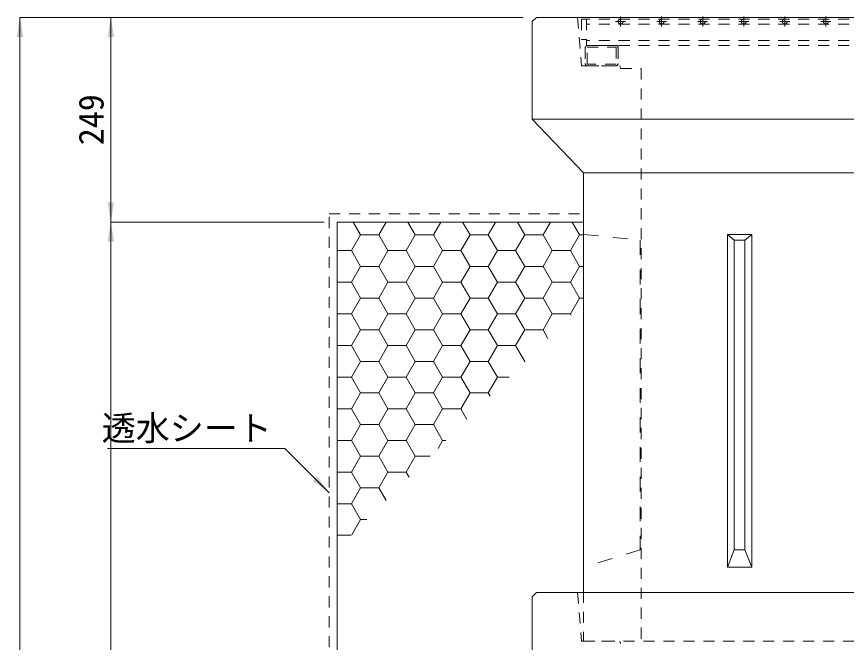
# Model space of a CAD drawing. Units: millimetres at full size; details may follow other scales. Extents: x 40781 to 122968, y -21714 to -2620.
# Drawn here: x 74491 to 75501, y -17000 to -16239 of the extents above; entities that cross this region are included whole.
import ezdxf
from ezdxf.enums import TextEntityAlignment as Align

# ---------------------------------------------------------------- set-up
doc = ezdxf.new("R2010")
doc.units = ezdxf.units.MM
doc.header["$LTSCALE"] = 18
for name, pattern in [('CHAIN', [18.5, 12, -1.5, 3.5, -1.5]), ('USER1', [1.35, 0.75, -0.6]), ('USER2', [1.35, 0.75, -0.6]), ('USER3', [2, 1, -1])]:
    doc.linetypes.add(name, pattern=pattern)
for name, color, linetype, lineweight in [('0_2', 7, 'Continuous', 9), ('Center', 1, 'CHAIN', 5), ('グレーチング', 7, 'USER1', 9), ('ハッチング', 7, 'Continuous', 5), ('寸法線', 7, 'Continuous', 9), ('嵩上断面', 112, 'USER1', 9), ('本体', 2, 'Continuous', 13)]:
    doc.layers.add(name, color=color, linetype=linetype, lineweight=lineweight)
doc.styles.add('ＭＳ ゴシック', font='')
doc.styles.get('ＭＳ ゴシック').set_extended_font_data('MS Gothic')

# ---------------------------------------------------------------- blocks, each defined once
blk = doc.blocks.new('filled_arrow')
at = {"color": 0, "linetype": 'Continuous', "lineweight": -2}
blk.add_solid([(7.5, 1.25), (0, 0), (7.5, -1.25)], dxfattribs=at)

msp = doc.modelspace()

# ---------------------------------------------------------------- linework, layer by layer
at = {"layer": '0_2', "linetype": 'USER3'}
for p, q in [((75181.1, -16503.76), (75250.1, -16510.8)), ((75250.1, -16510.8), (75250.1, -16887.59)), ((75250.1, -16887.59), (75181.1, -16908.72))]:
    msp.add_line(p, q, dxfattribs=at)
at = {"layer": '0_2'}
for p, q in [((75356.1, -16503.76), (75364.6, -16510.8)), ((75377.6, -16510.8), (75386.1, -16503.76)), ((75356.1, -16908.72), (75364.6, -16887.59)), ((75377.6, -16887.59), (75386.1, -16908.72))]:
    msp.add_line(p, q, dxfattribs=at)
for points in [[(75356.1, -16503.76), (75386.1, -16503.76), (75386.1, -16908.72), (75356.1, -16908.72)], [(75364.6, -16510.8), (75377.6, -16510.8), (75377.6, -16887.59), (75364.6, -16887.59)]]:
    msp.add_lwpolyline(points, close=True, dxfattribs=at)
at = {"layer": 'Center'}
for p, q in [((75226.1, -16250.76), (75226.1, -16238.76)), ((75276.1, -16250.76), (75276.1, -16238.76)), ((75326.1, -16250.76), (75326.1, -16238.76)), ((75376.1, -16250.76), (75376.1, -16238.76)), ((75426.1, -16250.76), (75426.1, -16238.76)), ((75476.1, -16250.76), (75476.1, -16238.76)), ((75232.1, -16244.76), (75220.1, -16244.76)), ((75282.1, -16244.76), (75270.1, -16244.76)), ((75332.1, -16244.76), (75320.1, -16244.76)), ((75382.1, -16244.76), (75370.1, -16244.76)), ((75432.1, -16244.76), (75420.1, -16244.76)), ((75482.1, -16244.76), (75470.1, -16244.76))]:
    msp.add_line(p, q, dxfattribs=at)
at = {"layer": 'グレーチング'}
for p, q in [((75178.6, -16241.76), (75184.6, -16241.76)), ((75178.6, -16241.76), (75178.6, -16266.76)), ((75184.6, -16241.76), (75184.6, -16273.76)), ((75917.6, -16241.76), (75184.6, -16241.76)), ((75917.6, -16247.76), (75184.6, -16247.76)), ((75178.6, -16266.76), (75184.6, -16266.76)), ((75917.6, -16267.76), (75184.6, -16267.76)), ((75917.6, -16273.76), (75184.6, -16273.76))]:
    msp.add_line(p, q, dxfattribs=at)
for centre in [(75226.1, -16244.76), (75276.1, -16244.76), (75326.1, -16244.76), (75376.1, -16244.76), (75426.1, -16244.76), (75476.1, -16244.76)]:
    msp.add_circle(centre, 3, dxfattribs=at)
at = {"layer": 'ハッチング'}
for p, q in [((74909.36, -16504.35), (74900.36, -16488.76)), ((74931.59, -16504.35), (74940.59, -16488.76)), ((74976.04, -16504.35), (74967.04, -16488.76)), ((74998.26, -16504.35), (75007.26, -16488.76)), ((75042.71, -16504.35), (75033.71, -16488.76)), ((75064.94, -16504.35), (75073.94, -16488.76)), ((75109.39, -16504.35), (75100.39, -16488.76)), ((75131.61, -16504.35), (75140.61, -16488.76)), ((75176.06, -16504.35), (75167.06, -16488.76)), ((74898.25, -16523.6), (74909.36, -16504.35)), ((74909.36, -16504.35), (74931.59, -16504.35)), ((74942.7, -16523.6), (74931.59, -16504.35)), ((74964.92, -16523.6), (74976.04, -16504.35)), ((74976.04, -16504.35), (74998.26, -16504.35)), ((75009.37, -16523.6), (74998.26, -16504.35)), ((75031.6, -16523.6), (75042.71, -16504.35)), ((75042.71, -16504.35), (75064.94, -16504.35)), ((75076.05, -16523.6), (75064.94, -16504.35)), ((75098.27, -16523.6), (75109.39, -16504.35)), ((75109.39, -16504.35), (75131.61, -16504.35)), ((75142.72, -16523.6), (75131.61, -16504.35)), ((75164.95, -16523.6), (75176.06, -16504.35)), ((75176.06, -16504.35), (75181.1, -16504.35)), ((74881.1, -16523.6), (74898.25, -16523.6)), ((74909.36, -16542.84), (74898.25, -16523.6)), ((74931.59, -16542.84), (74942.7, -16523.6)), ((74942.7, -16523.6), (74964.93, -16523.6)), ((74976.04, -16542.84), (74964.92, -16523.6)), ((74998.26, -16542.84), (75009.37, -16523.6)), ((75009.38, -16523.6), (75031.6, -16523.6)), ((75042.71, -16542.84), (75031.6, -16523.6)), ((75064.94, -16542.84), (75076.05, -16523.6)), ((75076.05, -16523.6), (75098.27, -16523.6)), ((75109.39, -16542.84), (75098.27, -16523.6)), ((75131.61, -16542.84), (75142.72, -16523.6)), ((75142.73, -16523.6), (75164.95, -16523.6)), ((75176.06, -16542.84), (75164.95, -16523.6)), ((74898.25, -16562.09), (74909.36, -16542.84)), ((74909.36, -16542.84), (74931.59, -16542.84)), ((74942.7, -16562.09), (74931.59, -16542.84)), ((74964.92, -16562.09), (74976.04, -16542.84)), ((74976.04, -16542.84), (74998.26, -16542.84)), ((75009.37, -16562.09), (74998.26, -16542.84)), ((75031.6, -16562.09), (75042.71, -16542.84)), ((75042.71, -16542.84), (75064.94, -16542.84)), ((75076.05, -16562.09), (75064.94, -16542.84)), ((75098.27, -16562.09), (75109.39, -16542.84)), ((75109.39, -16542.84), (75131.61, -16542.84)), ((75142.72, -16562.09), (75131.61, -16542.84)), ((75164.95, -16562.09), (75176.06, -16542.84)), ((75176.06, -16542.84), (75181.1, -16542.84)), ((74881.1, -16562.09), (74898.25, -16562.09)), ((74909.36, -16581.34), (74898.25, -16562.09)), ((74931.59, -16581.34), (74942.7, -16562.09)), ((74942.7, -16562.09), (74964.93, -16562.09)), ((74976.04, -16581.34), (74964.92, -16562.09)), ((74998.26, -16581.34), (75009.37, -16562.09)), ((75009.38, -16562.09), (75031.6, -16562.09)), ((75042.71, -16581.34), (75031.6, -16562.09)), ((75064.94, -16581.34), (75076.05, -16562.09)), ((75076.05, -16562.09), (75098.27, -16562.09)), ((75109.39, -16581.34), (75098.27, -16562.09)), ((75131.61, -16581.34), (75142.72, -16562.09)), ((75142.73, -16562.09), (75164.95, -16562.09)), ((75176.06, -16581.34), (75164.95, -16562.09)), ((74898.25, -16600.59), (74909.36, -16581.34)), ((74909.36, -16581.34), (74931.59, -16581.34)), ((74942.7, -16600.59), (74931.59, -16581.34)), ((74964.92, -16600.59), (74976.04, -16581.34)), ((74976.04, -16581.34), (74998.26, -16581.34)), ((75009.37, -16600.59), (74998.26, -16581.34)), ((75031.6, -16600.59), (75042.71, -16581.34)), ((75042.71, -16581.34), (75064.94, -16581.34)), ((75076.05, -16600.59), (75064.94, -16581.34)), ((75098.27, -16600.59), (75109.39, -16581.34)), ((75109.39, -16581.34), (75131.61, -16581.34)), ((75142.72, -16600.59), (75131.61, -16581.34)), ((75164.95, -16600.59), (75176.06, -16581.34)), ((75176.06, -16581.34), (75181.1, -16581.34)), ((74881.1, -16600.59), (74898.25, -16600.59)), ((74909.36, -16619.83), (74898.25, -16600.59)), ((74931.59, -16619.83), (74942.7, -16600.59)), ((74942.7, -16600.59), (74964.93, -16600.59)), ((74976.04, -16619.83), (74964.92, -16600.59)), ((74998.26, -16619.83), (75009.37, -16600.59)), ((75009.38, -16600.59), (75031.6, -16600.59)), ((75042.71, -16619.83), (75031.6, -16600.59)), ((75064.94, -16619.83), (75076.05, -16600.59)), ((75076.05, -16600.59), (75098.27, -16600.59)), ((75109.39, -16619.83), (75098.27, -16600.59)), ((75131.61, -16619.83), (75142.72, -16600.59)), ((75142.73, -16600.59), (75164.95, -16600.59)), ((75165.86, -16602.17), (75164.95, -16600.59)), ((74898.25, -16639.08), (74909.36, -16619.83)), ((74909.36, -16619.83), (74931.59, -16619.83)), ((74942.7, -16639.08), (74931.59, -16619.83)), ((74964.92, -16639.08), (74976.04, -16619.83)), ((74976.04, -16619.83), (74998.26, -16619.83)), ((75009.37, -16639.08), (74998.26, -16619.83)), ((75031.6, -16639.08), (75042.71, -16619.83)), ((75042.71, -16619.83), (75064.94, -16619.83)), ((75076.05, -16639.08), (75064.94, -16619.83)), ((75098.27, -16639.08), (75109.39, -16619.83)), ((75109.39, -16619.83), (75131.61, -16619.83)), ((75137.68, -16630.35), (75131.61, -16619.83)), ((74881.1, -16639.08), (74898.25, -16639.08)), ((74909.36, -16658.33), (74898.25, -16639.08)), ((74931.59, -16658.33), (74942.7, -16639.08)), ((74942.7, -16639.08), (74964.93, -16639.08)), ((74976.04, -16658.33), (74964.92, -16639.08)), ((74998.26, -16658.33), (75009.37, -16639.08)), ((75009.38, -16639.08), (75031.6, -16639.08)), ((75042.71, -16658.33), (75031.6, -16639.08)), ((75064.94, -16658.33), (75076.05, -16639.08)), ((75076.05, -16639.08), (75098.27, -16639.08)), ((75109.39, -16658.33), (75098.27, -16639.08)), ((74898.25, -16677.57), (74909.36, -16658.33)), ((74909.36, -16658.33), (74931.59, -16658.33)), ((74942.7, -16677.58), (74931.59, -16658.33)), ((74964.92, -16677.57), (74976.04, -16658.33)), ((74976.04, -16658.33), (74998.26, -16658.33)), ((75009.37, -16677.58), (74998.26, -16658.33)), ((75031.6, -16677.57), (75042.71, -16658.33)), ((75042.71, -16658.33), (75064.94, -16658.33)), ((75076.05, -16677.58), (75064.94, -16658.33)), ((75108.96, -16659.07), (75109.39, -16658.33)), ((75109.39, -16658.33), (75109.7, -16658.33)), ((74881.1, -16677.58), (74898.25, -16677.58)), ((74909.36, -16696.82), (74898.25, -16677.58)), ((74931.59, -16696.82), (74942.7, -16677.57)), ((74942.7, -16677.58), (74964.93, -16677.58)), ((74976.04, -16696.82), (74964.92, -16677.58)), ((74998.26, -16696.82), (75009.37, -16677.57)), ((75009.38, -16677.58), (75031.6, -16677.58)), ((75042.71, -16696.82), (75031.6, -16677.58)), ((75064.94, -16696.82), (75076.05, -16677.57)), ((75076.05, -16677.58), (75090.45, -16677.58)), ((74898.25, -16716.07), (74909.36, -16696.82)), ((74909.36, -16696.82), (74931.59, -16696.82)), ((74942.7, -16716.07), (74931.59, -16696.82)), ((74964.92, -16716.07), (74976.04, -16696.82)), ((74976.04, -16696.82), (74998.26, -16696.82)), ((75009.37, -16716.07), (74998.26, -16696.82)), ((75031.6, -16716.07), (75042.71, -16696.82)), ((75042.71, -16696.82), (75064.94, -16696.82)), ((75067.23, -16700.8), (75064.94, -16696.82)), ((74881.1, -16716.07), (74898.25, -16716.07)), ((74909.36, -16735.32), (74898.25, -16716.07)), ((74931.59, -16735.32), (74942.7, -16716.07)), ((74942.7, -16716.07), (74964.93, -16716.07)), ((74976.04, -16735.32), (74964.92, -16716.07)), ((74998.26, -16735.32), (75009.37, -16716.07)), ((75009.38, -16716.07), (75031.6, -16716.07)), ((75039.05, -16728.98), (75031.6, -16716.07)), ((74898.25, -16754.56), (74909.36, -16735.32)), ((74909.36, -16735.32), (74931.59, -16735.32)), ((74942.7, -16754.56), (74931.59, -16735.32)), ((74964.92, -16754.56), (74976.04, -16735.32)), ((74976.04, -16735.32), (74998.26, -16735.32)), ((75009.37, -16754.56), (74998.26, -16735.32)), ((74881.1, -16754.56), (74898.25, -16754.56)), ((74909.36, -16773.81), (74898.25, -16754.56)), ((74931.59, -16773.81), (74942.7, -16754.56)), ((74942.7, -16754.56), (74964.93, -16754.56)), ((74976.04, -16773.81), (74964.92, -16754.56)), ((75003.79, -16764.24), (75009.37, -16754.56)), ((75009.38, -16754.56), (75013.47, -16754.56)), ((74898.25, -16793.06), (74909.36, -16773.81)), ((74909.36, -16773.81), (74931.59, -16773.81)), ((74942.7, -16793.06), (74931.59, -16773.81)), ((74964.92, -16793.06), (74976.04, -16773.81)), ((74976.04, -16773.81), (74994.22, -16773.81)), ((74881.1, -16793.06), (74898.25, -16793.06)), ((74909.36, -16812.31), (74898.25, -16793.06)), ((74931.59, -16812.31), (74942.7, -16793.06)), ((74942.7, -16793.06), (74964.93, -16793.06)), ((74968.6, -16799.43), (74964.92, -16793.06)), ((74898.25, -16831.55), (74909.36, -16812.31)), ((74909.36, -16812.31), (74931.59, -16812.31)), ((74940.42, -16827.61), (74931.59, -16812.31)), ((74881.1, -16831.55), (74898.25, -16831.55)), ((74909.36, -16850.8), (74898.25, -16831.55)), ((74898.62, -16869.41), (74909.36, -16850.8)), ((74909.36, -16850.8), (74917.23, -16850.8)), ((74881.1, -16870.05), (74897.98, -16870.05))]:
    msp.add_line(p, q, dxfattribs=at)
at = {"layer": 'ハッチング', "linetype": 'USER2', "lineweight": 9}
msp.add_lwpolyline([(75921.1, -16478.76), (76231.1, -16478.76), (76231.1, -18658.76), (74871.1, -18658.76), (74871.1, -16478.76), (75181.1, -16478.76)], dxfattribs=at)
at = {"layer": 'ハッチング', "lineweight": 20}
msp.add_lwpolyline([(75181.1, -16488.76), (74881.1, -16488.76), (74881.1, -18648.76), (76221.1, -18648.76), (76221.1, -16488.76), (75921.1, -16488.76)], dxfattribs=at)
at = {"layer": '寸法線'}
for p, q in [((74494.54, -16239.76), (74494.54, -18798.76)), ((75107.6, -16239.76), (74494.54, -16239.76)), ((74605.3, -16239.76), (74605.3, -16488.76)), ((75107.6, -16239.76), (74605.3, -16239.76)), ((74865.1, -16488.76), (74605.3, -16488.76)), ((74605.3, -16488.76), (74605.3, -18648.76)), ((74865.1, -16488.76), (74605.3, -16488.76))]:
    msp.add_line(p, q, dxfattribs=at)
msp.add_lwpolyline([(74871.1, -16818.14), (74817.34, -16764.38), (74601.22, -16764.38)], dxfattribs=at)
at = {"layer": '嵩上断面'}
for p, q in [((75183.1, -16276.76), (75183.1, -16295.76)), ((75186.1, -16273.76), (75220.1, -16273.76)), ((75223.1, -16276.76), (75223.1, -16295.76)), ((75186.1, -16298.76), (75220.1, -16298.76))]:
    msp.add_line(p, q, dxfattribs=at)
msp.add_lwpolyline([(75220.8, -16276.06), (75220.8, -16296.46), (75185.4, -16296.46), (75185.4, -16276.06)], close=True, dxfattribs=at)
for centre, start, end in [((75186.1, -16276.76), 90, 180), ((75220.1, -16276.76), 0, 90), ((75186.1, -16295.76), 180, 270), ((75220.1, -16295.76), 270, 0)]:
    msp.add_arc(centre, 3, start, end, dxfattribs=at)
at = {"layer": '本体'}
for p, q in [((75118.6, -16244.76), (75123.6, -16239.76)), ((75118.6, -16244.76), (75118.6, -16363.76)), ((75123.6, -16239.76), (75978.6, -16239.76)), ((75118.6, -16944.76), (75123.6, -16939.76)), ((75118.6, -16944.76), (75118.6, -17063.76)), ((75123.6, -16939.76), (75978.6, -16939.76))]:
    msp.add_line(p, q, dxfattribs=at)
at = {"layer": '本体', "linetype": 'USER2'}
for p, q in [((75173.6, -16239.76), (75178.6, -16298.76)), ((75178.6, -16298.76), (75225.1, -16298.76)), ((75225.1, -16298.76), (75226.1, -16301.96)), ((75226.1, -16301.96), (75251.1, -16301.96)), ((75251.1, -16301.96), (75251.1, -16998.76)), ((75173.6, -16939.76), (75178.6, -16998.76)), ((75178.6, -16998.76), (75225.1, -16998.76)), ((75225.1, -16998.76), (75226.1, -17001.96))]:
    msp.add_line(p, q, dxfattribs=at)
at = {"layer": '本体', "lineweight": 9}
for p, q in [((75118.6, -16363.76), (75983.6, -16363.76)), ((75921.1, -16428.76), (75181.1, -16428.76))]:
    msp.add_line(p, q, dxfattribs=at)
at = {"layer": '本体', "linetype": 'USER2', "lineweight": 9}
for p, q in [((75181.1, -16938.76), (75181.1, -16998.76)), ((75181.1, -16998.76), (75921.12, -16998.75))]:
    msp.add_line(p, q, dxfattribs=at)
at = {"layer": '本体'}
msp.add_lwpolyline([(75118.6, -16363.76), (75181.1, -16428.76), (75181.1, -16938.76)], dxfattribs=at)

# ---------------------------------------------------------------- block references
at = {"layer": '寸法線', "xscale": 3.2, "yscale": 3.2}
for p, rotation in [((74494.54, -16239.76), 270), ((74605.3, -16239.76), 270), ((74605.3, -16488.76), 90), ((74605.3, -16488.76), 270), ((74871.1, -16818.14), 135)]:
    msp.add_blockref('filled_arrow', p, dxfattribs=dict(at, rotation=rotation))

# ---------------------------------------------------------------- texts
at = {"layer": '寸法線', "style": 'ＭＳ ゴシック'}
msp.add_text('249', height=30.38, rotation=90, dxfattribs=at).set_placement((74581.3, -16364.26), align=Align.MIDDLE_CENTER)
msp.add_text('透水シート', height=30.38, dxfattribs=at).set_placement((74801.34, -16724.36), align=Align.TOP_RIGHT)

doc.saveas('drawing.dxf')
